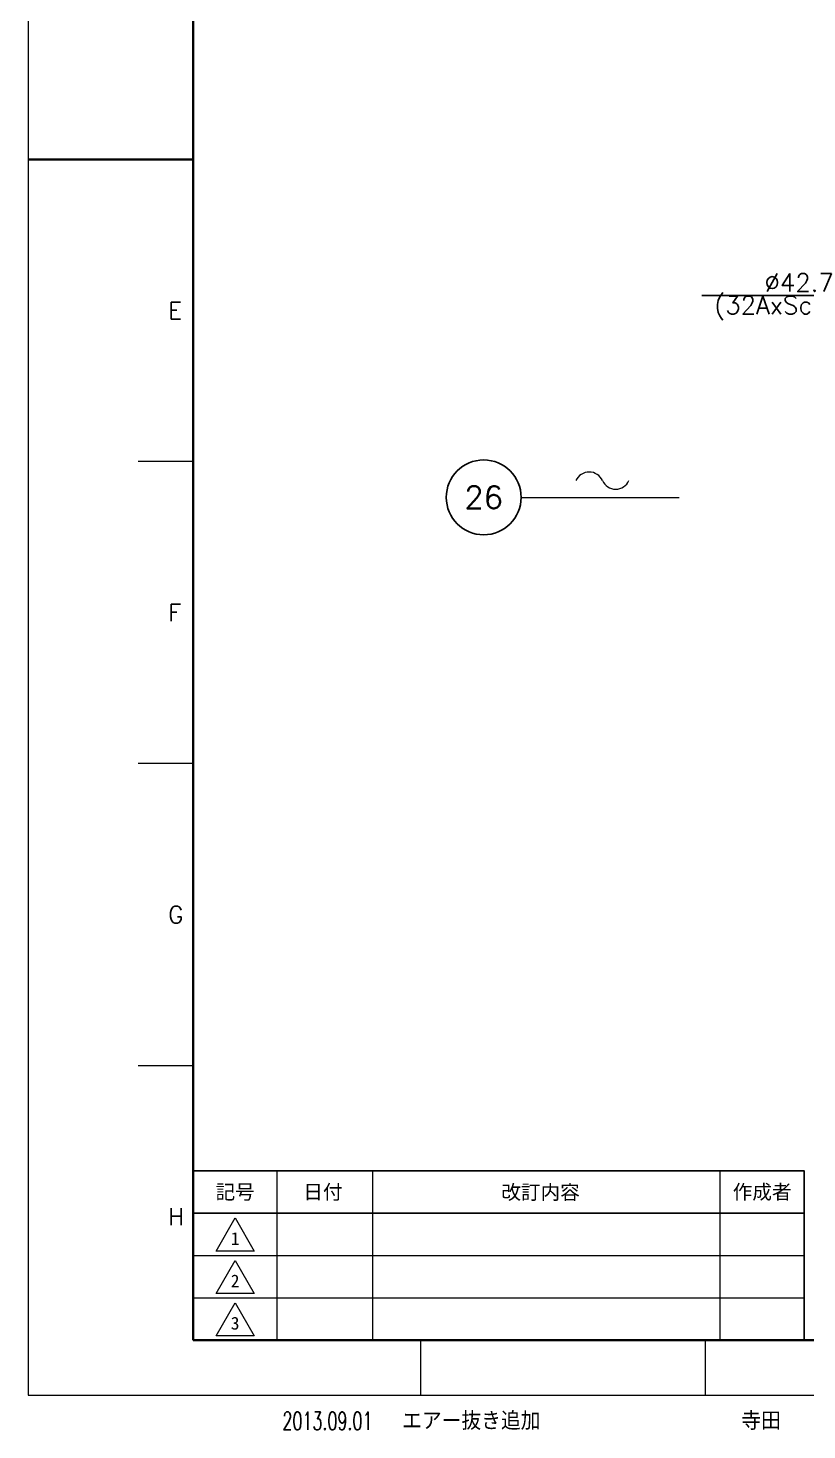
# Model space of a CAD drawing. Header units: millimetres. Extents: x 0 to 1764, y -17 to 1242.
# Drawn here: x 0 to 390, y -17 to 684 of the extents above; entities that cross this region are included whole.
import ezdxf
from ezdxf import colors
from ezdxf.entities.mleader import LeaderData, LeaderLine
from ezdxf.enums import TextEntityAlignment as Align
from ezdxf.math import Vec2, Vec3

# ---------------------------------------------------------------- set-up
doc = ezdxf.new("R2010")
doc.units = ezdxf.units.MM
doc.header["$LTSCALE"] = 1.2
doc.header["$PDMODE"] = 99
doc.header["$PDSIZE"] = 1
doc.layers.add('08_DIM', color=3, linetype='Continuous', lineweight=13)
doc.layers.add('90_FRAME', color=5, linetype='Continuous', lineweight=35)
doc.layers.add('91_BLANK', color=5, linetype='Continuous', lineweight=0, plot=False)
doc.styles.add('KSS_TXT', font='txt.shx', dxfattribs={"bigfont": 'extfont2.shx'})
doc.styles.add('MS_G', font='MS Gothic.ttf')
doc.styles.get("Standard").update_dxf_attribs({"font": 'txt.shx', "bigfont": 'extfont2.shx'})
doc.styles.add('表題用', font='MS PGothic.ttf')
doc.dimstyles.new('KSS_DIM', dxfattribs={"dimscale": 3, "dimtxt": 3, "dimasz": 2.5, "dimexe": 1.25, "dimexo": 0.625, "dimtad": 1, "dimdsep": 46, "dimtxsty": 'KSS_TXT', "dimblk": 'OPEN30', "dimcen": 0, "dimazin": 2, "dimtfac": 0.75, "dimtmove": 0, "dimatfit": 3, "dimldrblk": 'OPEN30', "dimfxl": 1.25, "dimtolj": 1, "dimarcsym": 0})

# ---------------------------------------------------------------- blocks, each defined once
blk = doc.blocks.new('AM_BALLOON1')
at = {"transparency": 16777216}
blk.add_circle((0, 0), 5, dxfattribs=at)
blk.add_attdef('B_NUMBER', text='', height=3, dxfattribs=at).set_placement((0, 0), align=Align.MIDDLE_CENTER)
blk = doc.blocks.new('_OPEN')
at = {"color": 0, "linetype": 'ByBlock'}
for p, q in [((-1, 0.167), (0, 0)), ((0, 0), (-1, -0.167)), ((0, 0), (-1, 0))]:
    blk.add_line(p, q, dxfattribs=at)
blk = doc.blocks.new('p1ba05')
for centre, start, end in [((-2.95, 0.29), 24.2276, 155.5758), ((0, 1.62), 204.2276, 335.5758)]:
    blk.add_arc(centre, 1.62, start, end)
blk = doc.blocks.new('_Open30')
at = {"color": 0, "linetype": 'ByBlock', "lineweight": -2}
for p, q in [((-1, 0.268), (0, 0)), ((0, 0), (-1, -0.268)), ((0, 0), (-1, 0))]:
    blk.add_line(p, q, dxfattribs=at)
blk = doc.blocks.new('*D248')
at = {"layer": '08_DIM', "color": 0, "lineweight": -2, "transparency": 16777216}
for p, q in [((442.54, 602.31), (442.54, 546.87)), ((485.24, 602.31), (485.24, 546.87)), ((442.54, 550.62), (337.54, 550.62)), ((477.74, 550.62), (450.04, 550.62))]:
    blk.add_line(p, q, dxfattribs=at)
at = {"layer": 'Defpoints', "color": 0, "transparency": 16777216}
for p in [(442.54, 604.18), (485.24, 604.18), (442.54, 550.62)]:
    blk.add_point(p, dxfattribs=at)
at = {"layer": '08_DIM', "color": 0, "lineweight": -2, "transparency": 16777216, "xscale": 7.5, "yscale": 7.5, "zscale": 7.5, "rotation": 180}
blk.add_blockref('_Open30', (442.54, 550.62), dxfattribs=at)
at = {"layer": '08_DIM', "color": 0, "lineweight": -2, "transparency": 16777216, "xscale": 7.5, "yscale": 7.5, "zscale": 7.5}
blk.add_blockref('_Open30', (485.24, 550.62), dxfattribs=at)
at = {"layer": '08_DIM', "color": 0, "transparency": 16777216, "char_height": 9, "attachment_point": 5, "style": 'KSS_TXT'}
for s, insert in [('\\A1;%%C42.7', (386.29, 557)), ('\\A1;(32AxSch10S)', (386.29, 544.25))]:
    blk.add_mtext(s, dxfattribs=dict(at, insert=insert))

msp = doc.modelspace()

# ---------------------------------------------------------------- linework, layer by layer
at = {"layer": '08_DIM'}
msp.add_line((247.021, 449.464), (326.132, 449.464), dxfattribs=at)
at = {"layer": '90_FRAME'}
msp.add_line((0, 618.618), (82.742, 618.618), dxfattribs=at)
at = {"layer": '90_FRAME', "color": 4, "lineweight": 13}
for p, q in [((82.742, 467.394), (55.133, 467.394)), ((82.742, 316.17), (55.133, 316.17)), ((82.742, 164.946), (55.133, 164.946)), ((196.76, 0), (196.76, 27.485)), ((339.328, 0), (339.328, 27.485))]:
    msp.add_line(p, q, dxfattribs=at)
at = {"layer": '90_FRAME', "color": 0, "lineweight": 13}
for p, q in [((124.742, 27.485), (124.742, 112.343)), ((172.742, 27.485), (172.742, 112.343)), ((346.742, 27.485), (346.742, 112.343)), ((82.742, 69.914), (388.742, 69.914)), ((82.742, 48.7), (388.742, 48.7))]:
    msp.add_line(p, q, dxfattribs=at)
at = {"layer": '90_FRAME', "color": 0, "lineweight": 25}
msp.add_line((82.742, 91.128), (388.742, 91.128), dxfattribs=at)
at = {"layer": '90_FRAME'}
msp.add_lwpolyline([(82.742, 27.485), (1736.459, 27.485), (1736.459, 1209.75), (82.742, 1209.75)], close=True, dxfattribs=at)
at = {"layer": '90_FRAME', "color": 0, "lineweight": 25}
msp.add_lwpolyline([(82.742, 27.485), (388.742, 27.485), (388.742, 112.343), (82.742, 112.343)], close=True, dxfattribs=at)
at = {"layer": '90_FRAME', "color": 0, "lineweight": 13}
for points in [[(94.195, 72.167), (103.742, 88.702), (113.288, 72.167), (94.195, 72.167)], [(94.195, 50.953), (103.742, 67.488), (113.288, 50.953), (94.195, 50.953)], [(94.195, 29.739), (103.742, 46.274), (113.288, 29.739), (94.195, 29.739)]]:
    msp.add_lwpolyline(points, dxfattribs=at)
at = {"layer": '91_BLANK'}
msp.add_lwpolyline([(0, 0), (1764.068, 0), (1764.068, 1241.619), (0, 1241.619)], close=True, dxfattribs=at)

# ---------------------------------------------------------------- block references
at = {"layer": '08_DIM', "xscale": 4.5, "yscale": 4.5, "zscale": 4.5}
msp.add_blockref('p1ba05', (294.373, 453.566), dxfattribs=at)

# ---------------------------------------------------------------- texts
at = {"layer": '90_FRAME', "color": 0, "lineweight": 13, "style": 'KSS_TXT'}
for s, p in [('E', (70.199, 543.006)), ('F', (70.199, 391.782)), ('G', (70.199, 240.558)), ('H', (70.199, 89.334))]:
    msp.add_text(s, height=8.52, dxfattribs=at).set_placement(p, align=Align.MIDDLE_LEFT)
at = {"layer": '90_FRAME', "color": 0, "style": '表題用'}
for s, p in [('記号', (103.742, 101.735)), ('日付', (147.711, 101.735)), ('作成者', (367.742, 101.735))]:
    msp.add_text(s, height=7.2, dxfattribs=at).set_placement(p, align=Align.MIDDLE_CENTER)
msp.add_text('改訂内容', height=7.2, dxfattribs=at).set_placement((256.742, 101.735), align=Align.MIDDLE)
at = {"layer": '90_FRAME', "color": 0, "lineweight": 13, "style": 'MS_G'}
for s, p in [('1', (103.742, 78.4)), ('2', (103.742, 57.185)), ('3', (103.742, 35.971))]:
    msp.add_text(s, height=6.364, dxfattribs=at).set_placement(p, align=Align.MIDDLE)
at = {"layer": '90_FRAME', "color": 3, "lineweight": 13, "width": 0.65}
msp.add_text('2013.09.01', height=9, dxfattribs=at).set_placement((127.43, -17.392))
at = {"layer": '90_FRAME', "color": 3, "lineweight": 13}
for s, p in [('エアー抜き追加', (187.405, -17.392)), ('寺田', (357.315, -17.392))]:
    msp.add_text(s, height=9, dxfattribs=at).set_placement(p)

# ---------------------------------------------------------------- dimensions: what is measured, and where the dimension line sits
at = {"layer": '08_DIM'}
dim = msp.add_linear_dim(base=(442.537, 550.624), p1=(485.237, 604.182), p2=(442.537, 604.182), angle=180, text='%%C<>', dimstyle='KSS_DIM', override={"dimpost": '\\X(32AxSch10S)', "dimarcsym": 1}, dxfattribs=at)
dim.commit()
dim.dimension.update_dxf_attribs({"geometry": '*D248', "text_midpoint": (386.287, 556.999)})

# ---------------------------------------------------------------- leaders
ml = msp.add_multileader_block('Standard', dxfattribs=at)
ml.set_content('AM_BALLOON1', color=256, scale=3.75)
ml.set_attribute('B_NUMBER', '24', width=0)
ml.set_leader_properties(color=256, linetype='ByLayer', lineweight=-1)
ml.set_arrow_properties(name='OPEN')
ml.build(insert=Vec2(0, 0))
ml.multileader.update_dxf_attribs({"leader_type": 0, "has_dogleg": 0, "text_right_attachment_type": 6, "dogleg_length": 0, "arrow_head_size": 7.5, "scale": 2.5, "block_connection_type": 1})
ctx = ml.context
ctx.base_point, ctx.scale, ctx.char_height, ctx.arrow_head_size, ctx.landing_gap_size, ctx.plane_origin = Vec3(228.305, 1059.785), 2.5, 15, 7.5, 7.5, Vec3(228.305, 1059.785)
ctx.right_attachment, ctx.attachment_type = 6, 1
notes = []
notes.append((ctx, [(0, (0, 0, 0), (0, 0), (1, 0), 1, [])]))
ctx.block.insert = Vec3(228.305, 1059.785)
ml = msp.add_multileader_block('Standard', dxfattribs=at)
ml.set_content('AM_BALLOON1', color=256, scale=3.75)
ml.set_attribute('B_NUMBER', '25', width=0)
ml.set_leader_properties(color=256, linetype='ByLayer', lineweight=-1)
ml.set_arrow_properties(name='OPEN')
ml.build(insert=Vec2(0, 0))
ml.multileader.update_dxf_attribs({"leader_type": 0, "has_dogleg": 0, "text_right_attachment_type": 6, "dogleg_length": 0, "arrow_head_size": 7.5, "scale": 2.5, "block_connection_type": 1})
ctx = ml.context
ctx.base_point, ctx.scale, ctx.char_height, ctx.arrow_head_size, ctx.landing_gap_size, ctx.plane_origin = Vec3(974.129, 1059.785), 2.5, 15, 7.5, 7.5, Vec3(974.129, 1059.785)
ctx.right_attachment, ctx.attachment_type = 6, 1
notes.append((ctx, [(0, (0, 0, 0), (0, 0), (1, 0), 1, [])]))
ctx.block.insert = Vec3(974.129, 1059.785)
ml = msp.add_multileader_block('Standard', dxfattribs=at)
ml.set_content('AM_BALLOON1', color=256, scale=3.75)
ml.set_attribute('B_NUMBER', '26', width=0)
ml.set_leader_properties(color=256, linetype='ByLayer', lineweight=-1)
ml.set_arrow_properties(name='OPEN')
ml.build(insert=Vec2(0, 0))
ml.multileader.update_dxf_attribs({"leader_type": 0, "has_dogleg": 0, "text_right_attachment_type": 6, "dogleg_length": 0, "arrow_head_size": 7.5, "scale": 2.5, "block_connection_type": 1})
ctx = ml.context
ctx.base_point, ctx.scale, ctx.char_height, ctx.arrow_head_size, ctx.landing_gap_size, ctx.plane_origin = Vec3(228.249, 449.479), 2.5, 15, 7.5, 7.5, Vec3(228.249, 449.479)
ctx.right_attachment, ctx.attachment_type = 6, 1
notes.append((ctx, [(0, (0, 0, 0), (0, 0), (1, 0), 1, [])]))
ctx.block.insert = Vec3(228.249, 449.479)
for ctx, leaders in notes:
    for number, flags, end, landing, length, lines in leaders:
        leader = LeaderData()
        leader.index, (leader.has_last_leader_line, leader.has_dogleg_vector, leader.attachment_direction) = number, flags
        leader.last_leader_point, leader.dogleg_vector, leader.dogleg_length = Vec3(end), Vec3(landing), length
        for number, points, colour, breaks in lines:
            line = LeaderLine()
            line.index, line.vertices, line.color, line.breaks = number, Vec3.list(points), colors.encode_raw_color(colour), breaks
            leader.lines.append(line)
        ctx.leaders.append(leader)

doc.saveas('drawing.dxf')
